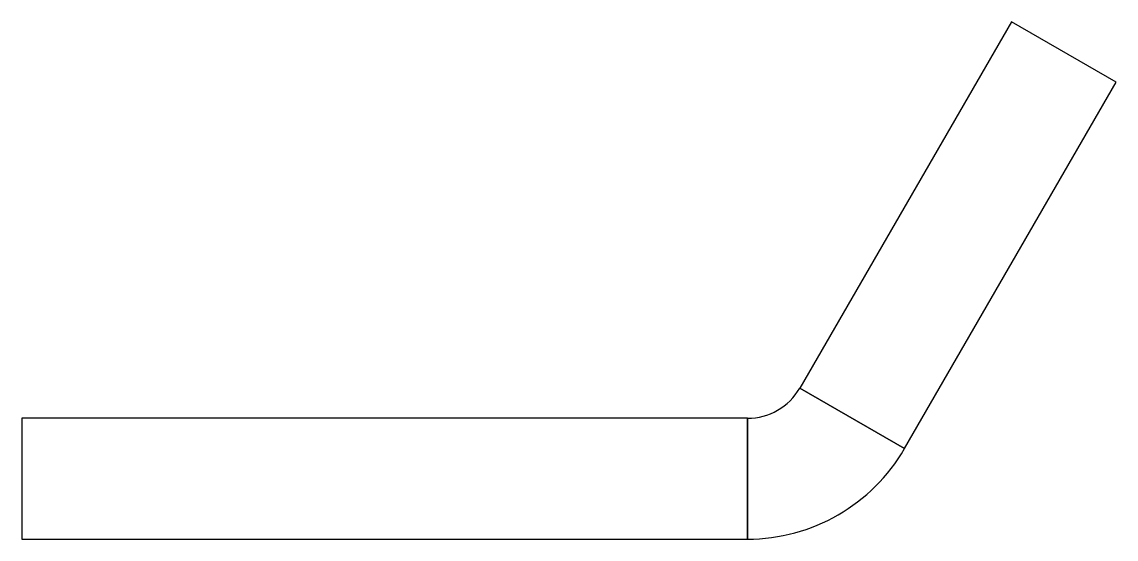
# Model space of a CAD drawing. Header units: metres. Extents: x 0 to 90.5, y 0 to 42.8.
import ezdxf

# ---------------------------------------------------------------- set-up
doc = ezdxf.new("R2010")
doc.units = ezdxf.units.M

msp = doc.modelspace()

# ---------------------------------------------------------------- linework, layer by layer
at = {"layer": 'PARAMETRIX'}
for p, q in [((81.8301, 42.8109), (64.3301, 12.5)), ((90.4904, 37.8109), (81.8301, 42.8109)), ((72.9904, 7.5), (90.4904, 37.8109)), ((72.9904, 7.5), (64.3301, 12.5)), ((64.3301, 12.5), (72.9904, 7.5)), ((60, 10), (0, 10)), ((0, 10), (0, 0)), ((60, 0), (60, 10)), ((60, 10), (60, 0)), ((0, 0), (60, 0))]:
    msp.add_line(p, q, dxfattribs=at)
for radius in [5, 15]:
    msp.add_arc((60, 15), radius, 270, 330, dxfattribs=at)

doc.saveas('drawing.dxf')
